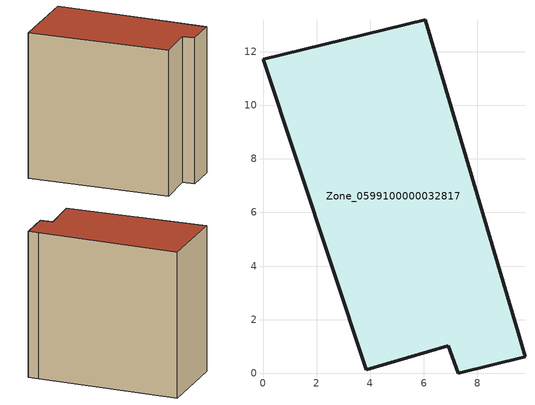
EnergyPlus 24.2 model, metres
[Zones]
Zone_0599100000032817
 floor ground (C_G): 0,11.72 6.05,13.19 9.52,1.51 9.77,0.61 7.28,0 6.9,1.02 3.85,0.12 z0
 wall outside (C_F): 6.05,13.19 0,11.72 3.85,0.12 6.9,1.02 7.28,0 9.77,0.61 9.52,1.51 6.05,13.19 z0:13.01
 roof outside (C_R): 9.52,1.51 6.05,13.19 0,11.72 3.85,0.12 6.9,1.02 7.28,0 9.77,0.61 z13.01
[BUILDING]
Pand.0599100000032817: North Axis=0; Terrain=City; Loads Convergence Tolerance Value=0.04; Temperature Convergence Tolerance Value=0.4; Solar Distribution=FullExterior; Maximum Number of Warmup Days=25; Minimum Number of Warmup Days=1
[Site:Location]
Rotterdam.The.Hague.AP_ZH_NLD Design_Conditions: Latitude=51.96; Longitude=4.45; Time Zone=1; Elevation=-4.5
[SITE:GROUNDTEMPERATURE:BUILDINGSURFACE]
18, 18, 18, 18, 18, 18, 18, 18, 18, 18, 18, 18
[MATERIAL] Thermal Absorptance=0.9; Solar Absorptance=0.7; Visible Absorptance=0.7
Name | Roughness | Thickness | Conductivity | Density | Specific Heat
G.TI.1946 | MediumSmooth | 0.15 | 1 | 540 | 1210
F.TI.1946 | Rough | 0.3 | 0.857143 | 1920 | 840
R.TI.1946 | MediumRough | 0.2 | 0.1 | 1500 | 1000
[CONSTRUCTION]
C_G: G.TI.1946
C_F: F.TI.1946
C_R: R.TI.1946
[ZONE]
Zone_0599100000032817: Type=1; Multiplier=1; Ceiling Height=Autocalculate; Volume=Autocalculate; Floor Area=autocalculate; Part of Total Floor Area=Yes
[ZONEINFILTRATION:DESIGNFLOWRATE]
Infil_Zone_0599100000032817: Zone or ZoneList or Space or SpaceList=Zone_0599100000032817; Schedule=AlwaysOn; Design Flow Rate Calculation Method=Flow/Area; Flow Rate per Floor Area=0.003; Constant Term Coefficient=1; Temperature Term Coefficient=0; Velocity Term Coefficient=0; Velocity Squared Term Coefficient=0
[HVACTEMPLATE:ZONE:IDEALLOADSAIRSYSTEM]
Zone_0599100000032817: Maximum Heating Supply Air Temperature=50; Minimum Cooling Supply Air Temperature=13; Maximum Heating Supply Air Humidity Ratio=0.0156; Minimum Cooling Supply Air Humidity Ratio=0.0077; Heating Limit=NoLimit; Cooling Limit=NoLimit; Dehumidification Control Type=ConstantSensibleHeatRatio; Cooling Sensible Heat Ratio=0.7; Dehumidification Setpoint=60; Humidification Control Type=None; Humidification Setpoint=30; Outdoor Air Method=None; Outdoor Air Flow Rate per Person=0.00944; Outdoor Air Flow Rate per Zone Floor Area=0; Outdoor Air Flow Rate per Zone=0; Demand Controlled Ventilation Type=None; Outdoor Air Economizer Type=NoEconomizer; Heat Recovery Type=None; Sensible Heat Recovery Effectiveness=0.7; Latent Heat Recovery Effectiveness=0.65
[ZONECONTROL:THERMOSTAT]
ThermostatControl_Zone_0599100000032817: Zone or ZoneList=Zone_0599100000032817; Control Type Schedule=DualSetpointControlType; Control 1=Thermostat_Zone_0599100000032817; Temperature Difference Between Cutout And Setpoint=0
[THERMOSTATSETPOINT:DUALSETPOINT]
Thermostat_Zone_0599100000032817: Heating Setpoint Temperature Schedule=HeatingSetpoint_Zone_0599100000032817; Cooling Setpoint Temperature Schedule=CoolingSetpoint_Zone_0599100000032817
[SCHEDULE:COMPACT]
HeatingSetpoint_Zone_0599100000032817: Through: 12/31, For: AllDays, Until: 24:00, 21
CoolingSetpoint_Zone_0599100000032817: Through: 12/31, For: AllDays, Until: 24:00, 24
DualSetpointControlType: Through: 12/31, For: AllDays, Until: 24:00, 4
AlwaysOn: Through: 12/31, For: AllDays, Until: 24:00, 1
